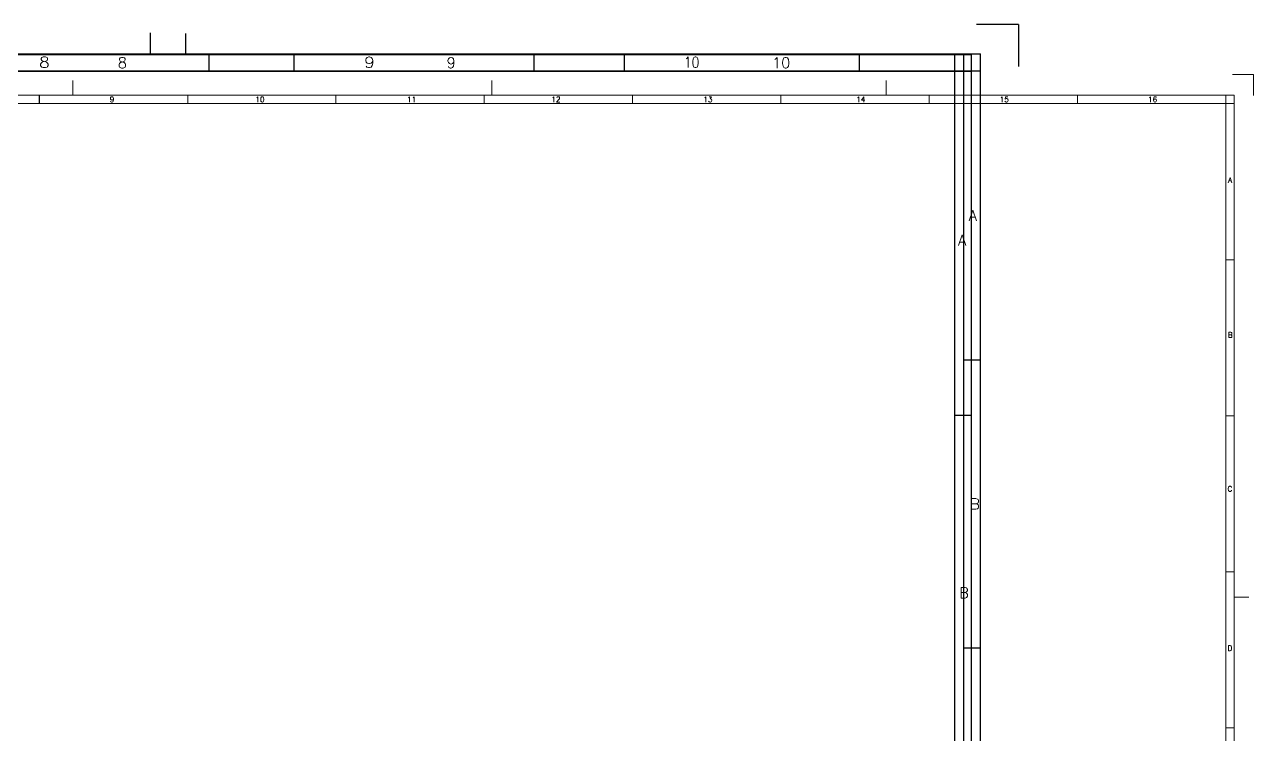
# Model space of a CAD drawing. Header units: millimetres. Extents: x -512 to 1189, y -10 to 841.
# Drawn here: x 604.1 to 897, y 424.9 to 594 of the extents above; entities that cross this region are included whole.
import ezdxf
from ezdxf.enums import TextEntityAlignment as Align

# ---------------------------------------------------------------- set-up
doc = ezdxf.new("R2010")
doc.units = ezdxf.units.MM
for name, color, linetype, lineweight in [('5', 7, 'Continuous', 25), ('FRAME', 7, 'Continuous', 25), ('FRAME TEXT (THICK)', 7, 'Continuous', 35), ('gen - FRAME', 7, 'Continuous', 9), ('gen - FRAME TEXT (THICK)', 7, 'Continuous', 25), ('gen - FRAME TEXT (THIN)', 7, 'Continuous', 9), ('PTEXT', 1, 'Continuous', 25)]:
    doc.layers.add(name, color=color, linetype=linetype, lineweight=lineweight)
doc.layers.add('BORDER', color=7, linetype='Continuous')
doc.layers.add('PS', color=3, linetype='Continuous')
doc.styles.add('AWE FONT', font='awe-font.shx', dxfattribs={"width": 0.8})
doc.styles.add('ROMANS', font='ROMANS.shx', dxfattribs={"height": 3.5})

# ---------------------------------------------------------------- blocks, each defined once
blk = doc.blocks.new('SB-A1_991-5.2(block)')
at = {"layer": 'FRAME'}
for p, q in [((642.49, 586.88), (642.49, 591.88)), ((841, 594), (831, 594)), ((841, 594), (841, 584)), ((10.34, 586.88), (829.85, 586.88)), ((668.36, 582.88), (668.36, 586.88)), ((747.11, 582.88), (747.11, 586.88)), ((825.85, 582.88), (825.85, 586.88)), ((829.85, 9.38), (829.85, 586.88)), ((10.34, 582.88), (825.85, 582.88)), ((825.85, 582.88), (829.85, 582.88)), ((825.85, 9.38), (825.85, 582.88)), ((825.85, 571.33), (825.85, 575.33)), ((825.85, 500.95), (829.85, 500.95))]:
    blk.add_line(p, q, dxfattribs=at)
at = {"layer": 'FRAME', "style": 'ROMANS'}
for s, p in [('8', (626.28, 583.63)), ('9', (704.68, 583.63)), ('10', (782.27, 583.63))]:
    blk.add_text(s, height=2.54, dxfattribs=at).set_placement(p)
at = {"layer": 'FRAME', "style": 'ROMANS', "width": 1.007874}
for s, p in [('A', (826.64, 541.33)), ('B', (826.88, 457.34))]:
    blk.add_text(s, height=2.54, dxfattribs=at).set_placement(p)
at = {"layer": 'FRAME', "style": 'ROMANS', "width": 0.8, "flags": 8}
for tag, p in [('SHEET NUMBER 1', (93.45, 565.51)), ('NUMBER OF SHEETS 1', (93.2, 560.6)), ('SHEET NUMBER 2', (817.61, 16.98)), ('NUMBER OF SHEETS 2', (817.61, 10.96))]:
    blk.add_attdef(tag, p, '', height=3.5, dxfattribs=at)
at = {"layer": 'FRAME', "style": 'AWE FONT', "width": 0.8}
for tag, p in [('USED ON 01 - PREFIX', (24.16, 539.71)), ('USED ON 01 - DRG NUMBER', (24.77, 533.63)), ('USED ON 02 - PREFIX', (24.16, 524.71)), ('USED ON 02 - DRG NUMBER', (24.77, 518.63)), ('USED ON 03 - PREFIX', (24.16, 509.71)), ('USED ON 03 - DRG NUMBER', (24.77, 503.63)), ('USED ON 04 - PREFIX', (24.16, 494.71)), ('USED ON 04 - DRG NUMBER', (24.77, 488.63)), ('USED ON 05 - PREFIX', (24.16, 479.71)), ('USED ON 05 - DRG NUMBER', (24.77, 473.63)), ('USED ON 06 - PREFIX', (24.16, 464.71)), ('USED ON 06 - DRG NUMBER', (24.77, 458.63)), ('USED ON 07 - PREFIX', (24.16, 449.71)), ('USED ON 07 - DRG NUMBER', (24.77, 443.63)), ('USED ON 08 - PREFIX', (24.16, 434.71)), ('USED ON 08 - DRG NUMBER', (24.77, 428.63)), ('USED ON 09 - PREFIX', (24.16, 419.71)), ('USED ON 09 - DRG NUMBER', (24.77, 413.63)), ('USED ON 10 - PREFIX', (25.49, 404.71)), ('USED ON 10 - DRG NUMBER', (26.1, 398.63)), ('USED ON 11 - PREFIX', (25.49, 389.71)), ('USED ON 11 - DRG NUMBER', (26.1, 383.63)), ('USED ON 12 - PREFIX', (25.49, 374.71)), ('USED ON 12 - DRG NUMBER', (26.1, 368.63)), ('USED ON 13 - PREFIX', (25.49, 359.71)), ('USED ON 13 - DRG NUMBER', (26.1, 353.63)), ('USED ON 14 - PREFIX', (24.16, 344.71)), ('USED ON 14 - DRG NUMBER', (24.77, 338.63)), ('USED ON 15 - PREFIX', (24.16, 329.71)), ('USED ON 15 - DRG NUMBER', (24.77, 323.63)), ('USED ON 16 - PREFIX', (25.49, 314.71)), ('USED ON 16 - DRG NUMBER', (26.1, 308.63)), ('USED ON 17 - PREFIX', (25.49, 299.71)), ('USED ON 17 - DRG NUMBER', (26.1, 293.63)), ('USED ON 18 - PREFIX', (25.49, 284.71)), ('USED ON 18 - DRG NUMBER', (26.1, 278.63))]:
    blk.add_attdef(tag, text='', height=3.5, dxfattribs=at).set_placement(p, align=Align.CENTER)
at = {"layer": 'FRAME', "style": 'ROMANS', "flags": 8}
blk.add_attdef('COPYRIGHT YEAR', (14.77, 220.4), '', height=2.5, rotation=90, dxfattribs=at)
at = {"layer": 'FRAME', "style": 'ROMANS', "width": 0.8, "flags": 8}
blk.add_attdef('DRAWING OFFICE REF', text='', height=3.5, rotation=90, dxfattribs=at).set_placement((31.75, 138.01), align=Align.CENTER)
for tag, p, height in [('TEMPORY CAD REF', (7.22, 91.04), 3), ('CERTIFIED', (17.06, 35.3), 3.5), ('CHECKED', (26.64, 35.29), 3.5), ('DRAWN', (35.69, 35.29), 3.5)]:
    blk.add_attdef(tag, p, '', height=height, rotation=90, dxfattribs=at)
at = {"layer": 'FRAME', "style": 'ROMANS', "flags": 8}
blk.add_attdef('DRAWING OFFICE ID', (25.12, 108.1), '', height=3.5, dxfattribs=at)
for tag, p in [('DRAWING OFFICE LOCATION', (24.16, 100.91)), ('ESTABLISHMENT (A OR B)', (28.73, 94))]:
    blk.add_attdef(tag, text='', height=3.5, dxfattribs=at).set_placement(p, align=Align.CENTER)
at = {"layer": 'FRAME', "flags": 8}
for tag, style, width, p in [('CHANGE NO 7', 'ROMANS', 0.7, (378.37, 62.72)), ('ISSUE 7', 'ROMANS', 0.8, (421.55, 62.83)), ('DATE 7', 'ROMANS', 0.7, (440.57, 62.72)), ('CHANGE NO 6', 'ROMANS', 0.7, (378.52, 55.15)), ('ISSUE 6', 'ROMANS', 0.8, (421.7, 55.25)), ('DATE 6', 'ROMANS', 0.7, (440.72, 55.15)), ('SUB-CONTRACTOR', 'ROMANS', 0.8, (627.43, 57.19)), ('MATERIAL', 'ROMANS', 0.8, (484.43, 50.39)), ('TOLERANCE', 'AWE FONT', 0.8, (550.52, 50.25)), ('CHANGE NO 5', 'ROMANS', 0.7, (378.8, 47.86)), ('ISSUE 5', 'ROMANS', 0.8, (421.98, 47.97)), ('DATE 5', 'ROMANS', 0.7, (441, 47.86)), ('RESPONSIBLE AUTHORITY', 'ROMANS', 0.8, (627.43, 43.52)), ('CHANGE NO 4', 'ROMANS', 0.7, (378.94, 40.57)), ('ISSUE 4', 'ROMANS', 0.8, (422.12, 40.67)), ('DATE 4', 'ROMANS', 0.7, (441.15, 40.57)), ('CHANGE NO 3', 'ROMANS', 0.7, (378.37, 32.86)), ('ISSUE 3', 'ROMANS', 0.8, (421.55, 32.96)), ('DATE 3', 'ROMANS', 0.7, (440.57, 32.86)), ('ISSUE 2', 'ROMANS', 0.8, (421.55, 25.82)), ('DIMS IN', 'ROMANS', 0.8, (532.42, 27.59)), ('SCALE', 'ROMANS', 0.8, (565.9, 27.71)), ('CHANGE NO 2', 'ROMANS', 0.7, (378.37, 25.71)), ('DATE 2', 'ROMANS', 0.7, (440.57, 25.71)), ('PROTECTIVE FINISH', 'ROMANS', 0.8, (487.19, 21.72)), ('CHANGE NO 1', 'ROMANS', 0.7, (378.37, 18)), ('ISSUE 1', 'ROMANS', 0.8, (421.06, 18.23)), ('DATE 1', 'ROMANS', 0.7, (440.57, 18)), ('SURFACE TEXTURE', 'ROMANS', 0.8, (551.88, 12.04))]:
    blk.add_attdef(tag, text='', height=3.5, dxfattribs=dict(at, style=style, width=width)).set_placement(p, align=Align.CENTER)
at = {"layer": 'FRAME', "style": 'ROMANS', "width": 0.65, "flags": 8}
blk.add_attdef('CAD REF', text='', height=3.5, dxfattribs=at).set_placement((823.81, 60.71), align=Align.RIGHT)
at = {"layer": 'FRAME TEXT (THICK)', "style": 'ROMANS', "flags": 8}
for tag, width, p in [('PROTECTIVE MARKING 1', 0.75, (70.53, 574.02)), ('DRAWING NUMBER 1', 0.8, (55.49, 561.95)), ('TITLE 1', 0.7, (779.89, 43.66)), ('TITLE 2', 0.7, (780.64, 40.72)), ('TITLE 3', 0.7, (780.64, 36.34)), ('PROTECTIVE MARKING 2', 0.8, (791.28, 24.86)), ('DRAWING NUMBER 2', 0.8, (777.78, 12.73))]:
    blk.add_attdef(tag, text='', height=5, dxfattribs=dict(at, width=width)).set_placement(p, align=Align.CENTER)
at = {"layer": 'FRAME TEXT (THICK)', "style": 'ROMANS', "width": 0.65, "flags": 8}
for tag, p in [('SERVICE CODE(S) 1', (686.54, 64.51)), ('BUILDING(S) COVERED 1', (720.29, 64.51)), ('SERVICE CODE(S) 2', (686.89, 57.14)), ('BUILDING(S) COVERED 2', (720.64, 57.14)), ('SERVICE CODE(S) 3', (686.89, 49.76)), ('BUILDING(S) COVERED 3', (720.64, 49.76)), ('SERVICE CODE(S) 4', (686.94, 42.39)), ('BUILDING(S) COVERED 4', (720.69, 42.39)), ('SERVICE CODE(S) 5', (686.89, 35.01)), ('BUILDING(S) COVERED 5', (720.64, 35.01)), ('SERVICE CODE(S) 6', (686.89, 27.64)), ('BUILDING(S) COVERED 6', (720.64, 27.64)), ('SERVICE CODE(S) 7', (686.89, 20.26)), ('BUILDING(S) COVERED 7', (720.64, 20.26)), ('SERVICE CODE(S) 8', (686.89, 12.89)), ('BUILDING(S) COVERED 8', (720.64, 12.89))]:
    blk.add_attdef(tag, text='', height=3.5, dxfattribs=at).set_placement(p, align=Align.MIDDLE_CENTER)
blk = doc.blocks.new('Border A1')
at = {"layer": 'PS', "linetype": 'Continuous'}
for p, q in [((634, 592), (634, 587)), ((841, 594), (831, 594)), ((841, 594), (841, 584)), ((8, 587), (832, 587)), ((648, 587), (648, 583)), ((725.5, 587), (725.5, 583)), ((803, 587), (803, 583)), ((828, 83), (828, 587)), ((832, 7), (832, 587)), ((8, 583), (832, 583)), ((828, 514.13), (832, 514.13)), ((828, 445.5), (832, 445.5))]:
    blk.add_line(p, q, dxfattribs=at)
at = {"layer": 'PTEXT', "color": 7, "linetype": 'Continuous', "style": 'ROMANS'}
for s, width, p in [('8', 1.169291, (607.5, 583.75)), ('9', 1.181102, (685, 583.75)), ('10', 0.850394, (761.25, 583.75)), ('A', 1.007874, (829.13, 547.25)), ('B', 1.161417, (829.25, 478.5))]:
    blk.add_text(s, height=2.54, dxfattribs=dict(at, width=width)).set_placement(p)
at = {"layer": 'PTEXT', "color": 141, "style": 'ROMANS', "width": 0.8, "flags": 8}
for tag, p in [('U/L_CLASS', (75.5, 569)), ('TITLE_1', (758.5, 50)), ('TITLE_2', (758.5, 47)), ('TITLE_3', (758.5, 42)), ('L/R_CLASS', (758.5, 23))]:
    blk.add_attdef(tag, text='', height=5, dxfattribs=at).set_placement(p, align=Align.CENTER)
at = {"layer": 'PTEXT', "color": 3, "style": 'ROMANS', "width": 0.8, "flags": 8}
for tag, p in [('U/L_SHTNO', (139, 562.5)), ('U/L_NOSHT', (139, 555)), ('BLDG', (17.17, 89.39)), ('EST', (23.24, 83.64)), ('ISSUE9', (119, 74)), ('ISSUE8', (119, 67)), ('CERTIFIED', (18.21, 65.24)), ('ISSUE7', (119, 60)), ('ISSUE6', (119, 53)), ('ISSUE5', (119, 46)), ('SCALE', (549.51, 41.01)), ('ISSUE4', (119, 39)), ('DIMS_IN', (569.45, 39)), ('CHECKED', (18.21, 37.23)), ('ISSUE3', (119, 32)), ('ISSUE2', (119, 25)), ('ISSUE1', (119, 18)), ('DRAWN', (18.21, 16.06)), ('L/R_SHTNO', (824, 14.75)), ('L/R_NOSHT', (824, 8.75))]:
    blk.add_attdef(tag, text='', height=3.5, dxfattribs=at).set_placement(p, align=Align.CENTER)
at = {"layer": 'PTEXT', "color": 141, "style": 'ROMANS', "width": 0.8, "flags": 8}
for tag, p in [('U/L_HR', (75, 557)), ('L/R_HR', (753, 10))]:
    blk.add_attdef(tag, p, '', height=7, dxfattribs=at)
at = {"layer": 'PTEXT', "color": 3, "style": 'ROMANS', "width": 0.8, "flags": 8}
blk.add_attdef('COPY_DATE', (11.5, 166.5), '', height=2.5, rotation=90, dxfattribs=at)
at = {"layer": 'PTEXT', "color": 3, "style": 'ROMANS', "flags": 8}
for tag, p, width in [('DO_NO', (16.69, 94.99), 0.8), ('CHANGE_NO9', (42, 74), 0.8), ('DATE9', (87.5, 74), 0.65), ('CHANGE_NO8', (42, 67), 0.8), ('DATE8', (87.5, 67), 0.65), ('CHANGE_NO7', (42, 60), 0.8), ('DATE7', (87.5, 60), 0.65), ('CHANGE_NO6', (42, 53), 0.8), ('DATE6', (87.5, 53), 0.65), ('CHANGE_NO5', (42, 46), 0.8), ('DATE5', (87.5, 46), 0.65), ('CHANGE_NO4', (42, 39), 0.8), ('DATE4', (87.5, 39), 0.65), ('CHANGE_NO3', (42, 32), 0.8), ('DATE3', (87.5, 32), 0.65), ('CHANGE_NO2', (42, 25), 0.8), ('DATE2', (87.5, 25), 0.65), ('CHANGE_NO1', (42, 18), 0.8), ('DATE1', (87.5, 18), 0.65)]:
    blk.add_attdef(tag, p, '', height=3.5, dxfattribs=dict(at, width=width))
at = {"layer": 'PTEXT', "color": 3, "style": 'ROMANS', "width": 0.8, "flags": 8}
for tag, p in [('PATH_NAME', (683, 57)), ('DRAW_NAME', (683, 50))]:
    blk.add_attdef(tag, text='', height=3.5, dxfattribs=at).set_placement(p, align=Align.RIGHT)
blk = doc.blocks.new('HR-A1_801-6.1(block)')
at = {"layer": 'gen - FRAME', "linetype": 'Continuous'}
for p, q in [((634, 592), (634, 587)), ((841, 594), (831, 594)), ((841, 594), (841, 584)), ((8, 587), (832, 587)), ((648, 587), (648, 583)), ((725.5, 587), (725.5, 583)), ((803, 587), (803, 583)), ((828, 83), (828, 587)), ((832, 7), (832, 587)), ((8, 583), (832, 583)), ((828, 514.13), (832, 514.13)), ((828, 445.5), (832, 445.5))]:
    blk.add_line(p, q, dxfattribs=at)
at = {"layer": 'gen - FRAME', "linetype": 'Continuous', "style": 'ROMANS'}
for s, width, p in [('8', 1.169291, (607.5, 583.75)), ('9', 1.181102, (685, 583.75)), ('10', 0.850394, (761.25, 583.75)), ('A', 1.007874, (829.13, 547.25)), ('B', 1.161417, (829.25, 478.5))]:
    blk.add_text(s, height=2.54, dxfattribs=dict(at, width=width)).set_placement(p)
at = {"layer": 'gen - FRAME TEXT (THICK)', "style": 'ROMANS', "width": 0.8, "flags": 8}
for tag, height, p in [('PROTECTIVE MARKING 1', 7, (99.44, 571.84)), ('DRAWING NUMBER 1', 7, (77.91, 556.59)), ('TITLE 1', 5, (757.93, 49.95)), ('TITLE 2', 5, (758.5, 47)), ('TITLE 3', 5, (758.5, 42)), ('PROTECTIVE MARKING 2', 7, (781.14, 24.41)), ('DRAWING NUMBER 2', 7, (758.26, 10.61))]:
    blk.add_attdef(tag, text='', height=height, dxfattribs=at).set_placement(p, align=Align.CENTER)
at = {"layer": 'gen - FRAME TEXT (THIN)', "style": 'ROMANS', "flags": 8}
for tag, width, p in [('SHEET NUMBER 1', 0.8, (139, 562.5)), ('NUMBER OF SHEETS 1', 0.8, (139, 555)), ('DRAWING OFFICE LOCATION', 0.8, (17.17, 89.39)), ('ESTABLISHMENT (A OR B)', 0.8, (23.24, 83.64)), ('CHANGE NO 9', 0.8, (51.47, 73.77)), (' DATE 9', 0.65, (96.44, 74)), ('ISSUE 9', 0.8, (119, 74)), ('MP 9', 0.8, (131.37, 74.27)), ('DATE 8', 0.65, (96.44, 67)), ('ISSUE 8', 0.8, (119, 67)), ('MP 8', 0.8, (131.37, 67.27)), ('CHANGE NO 8', 0.8, (51.47, 66.77)), ('CHANGE NO 7', 0.8, (51.47, 59.77)), ('DATE 7', 0.65, (96.44, 60)), ('ISSUE 7', 0.8, (119, 60)), ('MP 7', 0.8, (131.37, 60.27)), ('CHANGE NO 6', 0.8, (51.47, 52.77)), ('DATE 6', 0.65, (96.44, 53)), ('ISSUE 6', 0.8, (119, 53)), ('MP 6', 0.8, (131.37, 53.27)), ('CHANGE NO 5', 0.8, (51.47, 45.77)), ('DATE 5', 0.65, (96.44, 46)), ('ISSUE 5', 0.8, (119, 46)), ('MP 5', 0.8, (131.37, 46.27)), ('SCALE', 0.8, (549.51, 41.01)), ('CONTRACTOR DRAWING NO', 0.8, (649.13, 40.69)), ('CHANGE NO 4', 0.8, (51.47, 38.77)), ('DATE 4', 0.65, (96.44, 39)), ('ISSUE 4', 0.8, (119, 39)), ('MP 4', 0.8, (131.37, 39.27)), ('DIMS IN', 0.8, (569.45, 39)), ('CHANGE NO 3', 0.8, (51.47, 31.77)), ('DATE 3', 0.65, (96.44, 32)), ('ISSUE 3', 0.8, (119, 32)), ('MP 3', 0.8, (131.37, 32.27)), ('RESPONSIBLE AUTHORITY', 0.8, (653.06, 26.72)), ('CHANGE NO 2', 0.8, (51.47, 24.77)), ('DATE 2', 0.65, (96.44, 25)), ('ISSUE 2', 0.8, (119, 25)), ('MP 2', 0.8, (131.37, 25.27)), ('CHANGE NO 1', 0.8, (51.47, 17.77)), ('DATE 1', 0.65, (96.44, 18)), ('ISSUE 1', 0.8, (119, 18)), ('MP 1', 0.8, (131.37, 18.27)), ('SHEET NUMBER 2', 0.8, (824, 14.75)), ('NUMBER OF SHEETS 2', 0.8, (824, 8.75))]:
    blk.add_attdef(tag, text='', height=3.5, dxfattribs=dict(at, width=width)).set_placement(p, align=Align.CENTER)
at = {"layer": 'gen - FRAME TEXT (THIN)', "style": 'ROMANS', "width": 0.8, "flags": 8}
blk.add_attdef('COPYRIGHT YEAR', (11.5, 166.5), '', height=2.5, rotation=90, dxfattribs=at)
for tag, p, height in [('DRAWING OFFICE ID', (16.69, 94.99), 3.5), ('ESTD MASS', (541.78, 53.32), 3.5), ('MATERIAL', (420.74, 44.92), 3.5), ('PROTECTIVE FINISH', (420.86, 23.9), 3.5), ('TOLERANCE', (525.22, 18.87), 3.5), ('SURFACE TEXTURE', (420.86, 10.17), 3.5), ('TEMPORY CAD REF', (86.07, 0.85), 3)]:
    blk.add_attdef(tag, p, '', height=height, dxfattribs=at)
at = {"layer": 'gen - FRAME TEXT (THIN)', "style": 'ROMANS', "width": 0.6, "flags": 8}
for tag, rotation, p in [('CERTIFIED', 49.8895, (19.12, 66.86)), ('CHECKED', 51.2317, (17.79, 41.14)), ('DRAWN', 50.4742, (18.25, 17.68))]:
    blk.add_attdef(tag, text='', height=3, rotation=rotation, dxfattribs=at).set_placement(p, align=Align.CENTER)
at = {"layer": 'gen - FRAME TEXT (THIN)', "style": 'ROMANS', "width": 0.8, "flags": 8}
for tag, p in [('CAD REF (PATH)', (683, 57)), ('CAD REF (FILE NAME)', (683, 50))]:
    blk.add_attdef(tag, text='', height=3.5, dxfattribs=at).set_placement(p, align=Align.RIGHT)
blk = doc.blocks.new('Border')
at = {"layer": 'PS', "linetype": 'Continuous'}
for p, q in [((634, 592), (634, 587)), ((841, 594), (831, 594)), ((841, 594), (841, 584)), ((8, 587), (832, 587)), ((648, 587), (648, 583)), ((725.5, 587), (725.5, 583)), ((803, 587), (803, 583)), ((828, 83), (828, 587)), ((832, 7), (832, 587)), ((8, 583), (832, 583)), ((828, 514.13), (832, 514.13)), ((828, 445.5), (832, 445.5))]:
    blk.add_line(p, q, dxfattribs=at)
at = {"layer": 'PTEXT', "color": 7, "linetype": 'Continuous', "style": 'ROMANS'}
for s, width, p in [('8', 1.169291, (607.5, 583.75)), ('9', 1.181102, (685, 583.75)), ('10', 0.850394, (761.25, 583.75)), ('A', 1.007874, (829.13, 547.25)), ('B', 1.161417, (829.25, 478.5))]:
    blk.add_text(s, height=2.54, dxfattribs=dict(at, width=width)).set_placement(p)
at = {"layer": 'PTEXT', "color": 141, "style": 'ROMANS', "width": 0.8, "flags": 8}
for tag, p in [('U/L_CLASS', (75.5, 569)), ('TITLE_1', (758.5, 50)), ('TITLE_2', (758.5, 47)), ('TITLE_3', (758.5, 42)), ('L/R_CLASS', (758.5, 23))]:
    blk.add_attdef(tag, text='', height=5, dxfattribs=at).set_placement(p, align=Align.CENTER)
at = {"layer": 'PTEXT', "color": 3, "style": 'ROMANS', "width": 0.8, "flags": 8}
for tag, p in [('U/L_SHTNO', (139, 562.5)), ('U/L_NOSHT', (139, 555)), ('BLDG', (17.17, 89.39)), ('EST', (23.24, 83.64)), ('ISSUE9', (119, 74)), ('ISSUE8', (119, 67)), ('CERTIFIED', (18.21, 65.24)), ('ISSUE7', (119, 60)), ('ISSUE6', (119, 53)), ('ISSUE5', (119, 46)), ('SCALE', (549.51, 41.01)), ('ISSUE4', (119, 39)), ('DIMS_IN', (569.45, 39)), ('CHECKED', (18.21, 37.23)), ('ISSUE3', (119, 32)), ('ISSUE2', (119, 25)), ('ISSUE1', (119, 18)), ('DRAWN', (18.21, 16.06)), ('L/R_SHTNO', (824, 14.75)), ('L/R_NOSHT', (824, 8.75))]:
    blk.add_attdef(tag, text='', height=3.5, dxfattribs=at).set_placement(p, align=Align.CENTER)
at = {"layer": 'PTEXT', "color": 141, "style": 'ROMANS', "width": 0.8, "flags": 8}
for tag, p in [('U/L_HR', (75, 557)), ('L/R_HR', (753, 10))]:
    blk.add_attdef(tag, p, '', height=7, dxfattribs=at)
at = {"layer": 'PTEXT', "color": 3, "style": 'ROMANS', "width": 0.8, "flags": 8}
blk.add_attdef('COPY_DATE', (11.5, 166.5), '', height=2.5, rotation=90, dxfattribs=at)
at = {"layer": 'PTEXT', "color": 3, "style": 'ROMANS', "flags": 8}
for tag, p, width in [('DO_NO', (16.69, 94.99), 0.8), ('CHANGE_NO9', (42, 74), 0.8), ('DATE9', (87.5, 74), 0.65), ('CHANGE_NO8', (42, 67), 0.8), ('DATE8', (87.5, 67), 0.65), ('CHANGE_NO7', (42, 60), 0.8), ('DATE7', (87.5, 60), 0.65), ('CHANGE_NO6', (42, 53), 0.8), ('DATE6', (87.5, 53), 0.65), ('CHANGE_NO5', (42, 46), 0.8), ('DATE5', (87.5, 46), 0.65), ('CHANGE_NO4', (42, 39), 0.8), ('DATE4', (87.5, 39), 0.65), ('CHANGE_NO3', (42, 32), 0.8), ('DATE3', (87.5, 32), 0.65), ('CHANGE_NO2', (42, 25), 0.8), ('DATE2', (87.5, 25), 0.65), ('CHANGE_NO1', (42, 18), 0.8), ('DATE1', (87.5, 18), 0.65)]:
    blk.add_attdef(tag, p, '', height=3.5, dxfattribs=dict(at, width=width))
at = {"layer": 'PTEXT', "color": 3, "style": 'ROMANS', "width": 0.8, "flags": 8}
for tag, p in [('PATH_NAME', (683, 57)), ('DRAW_NAME', (683, 50))]:
    blk.add_attdef(tag, text='', height=3.5, dxfattribs=at).set_placement(p, align=Align.RIGHT)
blk = doc.blocks.new('A2 BORDER')
at = {"layer": 'gen - FRAME'}
for p, q in [((615.53, 577.16), (615.53, 580.66)), ((715.5, 577.16), (715.5, 580.66)), ((809.47, 577.16), (809.47, 580.66)), ((897.04, 582.12), (892.04, 582.12)), ((897.04, 582.12), (897.04, 577.12)), ((308.27, 577.16), (892.43, 577.16)), ((356.16, 575.16), (890.43, 575.16)), ((607.53, 575.16), (607.53, 577.16)), ((607.6, 575.16), (607.6, 577.16)), ((642.95, 575.16), (642.95, 577.16)), ((678.3, 575.16), (678.3, 577.16)), ((713.66, 575.16), (713.66, 577.16)), ((749.01, 575.16), (749.01, 577.16)), ((784.37, 575.16), (784.37, 577.16)), ((819.72, 575.16), (819.72, 577.16)), ((855.07, 575.16), (855.07, 577.16)), ((890.43, 575.16), (890.43, 577.16)), ((890.43, 166.15), (890.43, 575.16)), ((890.43, 575.16), (892.43, 575.16)), ((892.43, 166.15), (892.43, 577.16)), ((890.43, 537.98), (892.43, 537.98)), ((890.43, 500.8), (892.43, 500.8)), ((890.43, 463.61), (892.43, 463.61)), ((892.43, 457.54), (895.93, 457.54)), ((890.43, 426.43), (892.43, 426.43))]:
    blk.add_line(p, q, dxfattribs=at)
at = {"style": 'AWE FONT', "width": 0.8}
blk.add_attdef('PROJECT', text='', height=2.5, dxfattribs=at).set_placement((792.18, 189.97), align=Align.MIDDLE_CENTER)
at = {"layer": 'gen - FRAME', "style": 'ROMANS'}
for s, p in [('9', (624.36, 575.54)), ('10', (659.1, 575.54)), ('11', (695.27, 575.54)), ('12', (729.65, 575.54)), ('13', (765.9, 575.54)), ('14', (802.34, 575.54)), ('15', (836.54, 575.54)), ('16', (871.91, 575.54))]:
    blk.add_text(s, height=1.27, dxfattribs=at).set_placement(p)
at = {"layer": 'gen - FRAME', "style": 'ROMANS', "width": 1.007874}
for s, p in [('A', (890.97, 556.31)), ('B', (890.94, 519.4)), ('C', (890.85, 482.73)), ('D', (890.85, 444.78))]:
    blk.add_text(s, height=1.27, dxfattribs=at).set_placement(p)
at = {"layer": 'gen - FRAME', "style": 'AWE FONT', "width": 0.8}
blk.add_attdef('COPYRIGHT', (321.74, 265.69), '', height=1.5, rotation=90, dxfattribs=at)
at = {"layer": 'gen - FRAME TEXT (THICK)', "style": 'ROMANS', "width": 0.8, "flags": 8}
for tag, p in [('PROTECTIVE MARKING 1', (335.85, 568.62)), ('DRAWING NUMBER 1', (326.08, 561.18)), ('PROTECTIVE MARKING 2', (865.27, 189.07)), ('DRAWING NUMBER 2', (856.23, 171.6))]:
    blk.add_attdef(tag, text='', height=2.5, dxfattribs=at).set_placement(p, align=Align.CENTER)
at = {"layer": 'gen - FRAME TEXT (THICK)', "style": 'ROMANS', "flags": 8}
blk.add_attdef('TITLE', text='', height=2.5, dxfattribs=at).set_placement((795.51, 177.53), align=Align.MIDDLE_CENTER)
at = {"layer": 'gen - FRAME TEXT (THIN)', "style": 'ROMANS', "width": 0.8, "flags": 8}
for tag, p in [('SHEET NUMBER 1', (351.45, 564.68)), ('NUMBER OF SHEETS 1', (351.45, 561.68)), ('SHEET NUMBER 2', (881.79, 170.49)), ('NUMBER OF SHEETS 2', (881.79, 167.25))]:
    blk.add_attdef(tag, p, '', height=1.75, dxfattribs=at)
at = {"layer": 'gen - FRAME TEXT (THIN)', "style": 'ROMANS', "flags": 8}
for tag, width, p in [('CHANGE NO 7', 0.8, (549.6, 191.47)), ('ISSUE 7', 0.8, (572.46, 191.52)), ('DATE 7', 0.7, (584.14, 191.47)), ('CHANGE NO 6', 0.8, (549.6, 187.97)), ('ISSUE 6', 0.8, (572.46, 188.02)), ('DATE 6', 0.7, (584.14, 187.97)), ('TOLERANCE', 0.8, (608.45, 186.62)), ('MATERIAL', 0.8, (655.96, 186.69)), ('CHANGE NO 5', 0.8, (549.6, 184.47)), ('ISSUE 5', 0.8, (572.46, 184.52)), ('DATE 5', 0.7, (584.14, 184.47)), ('CHANGE NO 4', 0.8, (549.6, 180.97)), ('ISSUE 4', 0.8, (572.46, 181.02)), ('DATE 4', 0.7, (584.14, 180.97)), ('CHANGE NO 3', 0.8, (549.6, 177.47)), ('ISSUE 3', 0.8, (572.46, 177.53)), ('DATE 3', 0.7, (584.14, 177.47)), ('DIMS IN', 0.8, (602.16, 175.29)), ('PROTECTIVE FINISH', 0.8, (655.98, 175.31)), ('CHANGE NO 2', 0.8, (549.6, 173.97)), ('ISSUE 2', 0.8, (572.46, 174.03)), ('DATE 2', 0.7, (584.14, 173.97)), ('CHANGE NO 1', 0.8, (549.6, 170.47)), ('ISSUE 1', 0.8, (572.46, 170.53)), ('DATE 1', 0.7, (584.14, 170.47)), ('SCALE', 0.8, (601.39, 167)), ('SURFACE TEXTURE', 0.8, (656.04, 167.52))]:
    blk.add_attdef(tag, text='', height=1.75, dxfattribs=dict(at, width=width)).set_placement(p, align=Align.CENTER)
at = {"layer": 'gen - FRAME TEXT (THIN)', "style": 'ROMANS', "width": 0.8, "flags": 8}
for tag, p in [('CERTIFIED', (311.84, 181.01)), ('CHECKED', (317.47, 181.01)), ('DRAWN', (322.96, 181.01))]:
    blk.add_attdef(tag, p, '', height=1.75, rotation=90, dxfattribs=at)

msp = doc.modelspace()

# ---------------------------------------------------------------- block references
msp.add_blockref('SB-A1_991-5.2(block)', (0, 0))
at = {"layer": '5'}
for name in ['Border A1', 'Border']:
    msp.add_blockref(name, (0, 0), dxfattribs=at)
at = {"layer": 'BORDER'}
msp.add_blockref('A2 BORDER', (0, 0), dxfattribs=at)
at = {"layer": 'gen - FRAME'}
msp.add_blockref('HR-A1_801-6.1(block)', (0, 0), dxfattribs=at)

doc.saveas('drawing.dxf')
